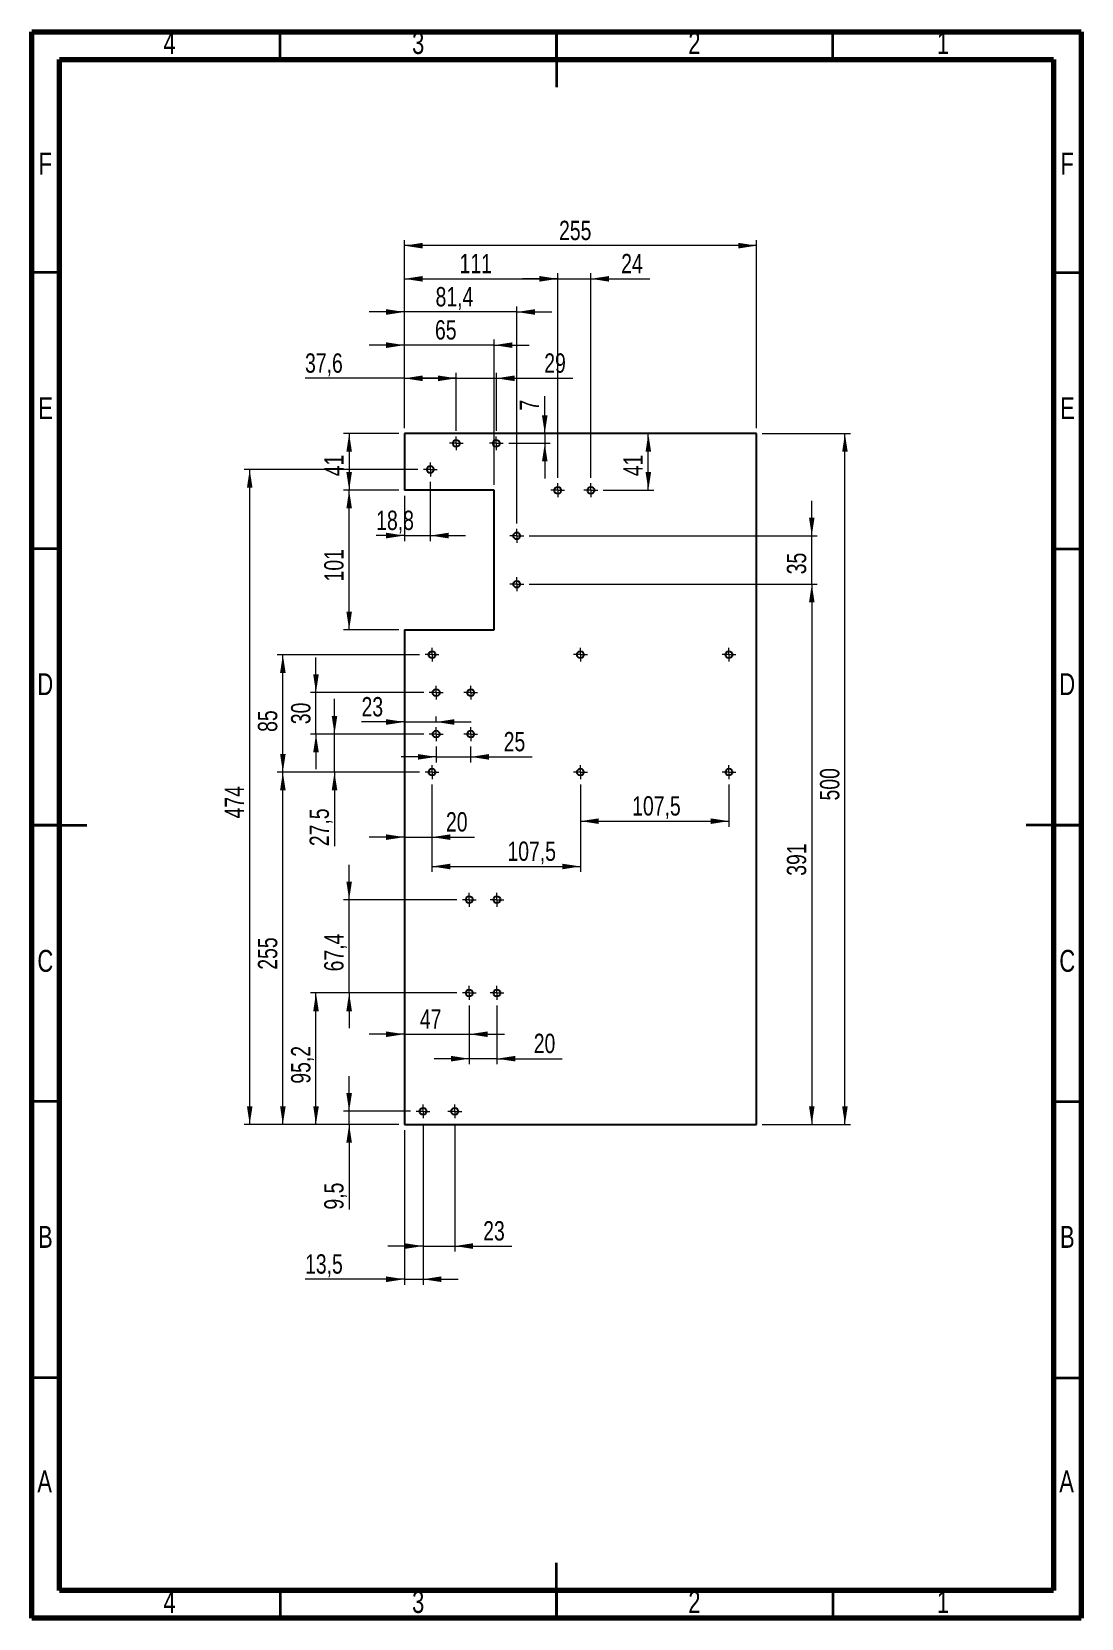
# Model space of a CAD drawing. Header units: millimetres. Extents: x 15 to 205, y 5 to 292.
import ezdxf

# ---------------------------------------------------------------- set-up
doc = ezdxf.new("R2010")
doc.units = ezdxf.units.MM
doc.styles.add('SLDTEXTSTYLE0', font='TXT', dxfattribs={"width": 0.75})
doc.dimstyles.new('SLDDIMSTYLE0', dxfattribs={"dimtxt": 3.5, "dimasz": 3.302, "dimexe": 0, "dimexo": 0.0625, "dimgap": 0.875, "dimtad": 1, "dimdec": 1, "dimlfac": 4, "dimrnd": 1e-09, "dimzin": 12, "dimdsep": 46, "dimtxsty": 'SLDTEXTSTYLE0', "dimsah": 1, "dimcen": 0.09, "dimadec": 0, "dimazin": 3, "dimtfac": 1, "dimtdec": 1, "dimtofl": 0, "dimtmove": 0, "dimatfit": 3, "dimfxl": 1, "dimfrac": 2, "dimtolj": 1, "dimtzin": 12, "dimarcsym": 0})
doc.dimstyles.new('SLDDIMSTYLE1', dxfattribs={"dimtxt": 3.5, "dimasz": 3.302, "dimexe": 0, "dimexo": 0.0625, "dimgap": 0.875, "dimtad": 1, "dimdec": 1, "dimlfac": 4, "dimrnd": 1e-09, "dimzin": 12, "dimdsep": 46, "dimtxsty": 'SLDTEXTSTYLE0', "dimsah": 1, "dimcen": 0.09, "dimadec": 0, "dimazin": 3, "dimtfac": 1, "dimtdec": 1, "dimtmove": 0, "dimatfit": 0, "dimfxl": 1, "dimfrac": 2, "dimtolj": 1, "dimtzin": 12, "dimarcsym": 0})

# ---------------------------------------------------------------- blocks, each defined once
blk = doc.blocks.new('_D')
at = {"color": 7, "linetype": 'Continuous', "lineweight": 18}
for p, q in [((147.21, 219.34), (163.21, 219.34)), ((162.21, 94.34), (162.21, 219.34)), ((147.21, 94.34), (163.21, 94.34))]:
    blk.add_line(p, q, dxfattribs=at)
for points in [[(162.21, 219.34), (161.71, 216.04), (162.72, 216.04)], [(162.21, 94.34), (162.72, 97.64), (161.71, 97.64)]]:
    blk.add_solid(points, dxfattribs=at)
at = {"color": 7, "linetype": 'Continuous', "lineweight": 18, "insert": (157.7, 152.96), "char_height": 3.5, "attachment_point": 1, "rotation": 90, "style": 'SLDTEXTSTYLE0'}
blk.add_mtext('500', dxfattribs=at)
blk = doc.blocks.new('_D_1')
at = {"color": 7, "linetype": 'Continuous', "lineweight": 18}
for p, q in [((82.46, 220.34), (82.46, 254.34)), ((146.21, 253.34), (82.46, 253.34)), ((146.21, 220.34), (146.21, 254.34))]:
    blk.add_line(p, q, dxfattribs=at)
for points in [[(82.46, 253.34), (85.77, 252.83), (85.77, 253.85)], [(146.21, 253.34), (142.91, 253.85), (142.91, 252.83)]]:
    blk.add_solid(points, dxfattribs=at)
at = {"color": 7, "linetype": 'Continuous', "lineweight": 18, "insert": (110.46, 257.85), "char_height": 3.5, "attachment_point": 1, "style": 'SLDTEXTSTYLE0'}
blk.add_mtext('255', dxfattribs=at)
blk = doc.blocks.new('_D_2')
at = {"color": 7, "linetype": 'Continuous', "lineweight": 18}
for p, q in [((81.46, 219.34), (71.46, 219.34)), ((72.46, 219.34), (72.46, 209.09)), ((81.46, 209.09), (71.46, 209.09))]:
    blk.add_line(p, q, dxfattribs=at)
for points in [[(72.46, 219.34), (71.96, 216.04), (72.97, 216.04)], [(72.46, 209.09), (72.97, 212.39), (71.96, 212.39)]]:
    blk.add_solid(points, dxfattribs=at)
at = {"color": 7, "linetype": 'Continuous', "lineweight": 18, "insert": (67.95, 211.63), "char_height": 3.5, "attachment_point": 1, "rotation": 90, "style": 'SLDTEXTSTYLE0'}
blk.add_mtext('41', dxfattribs=at)
blk = doc.blocks.new('_D_3')
at = {"color": 7, "linetype": 'Continuous', "lineweight": 18}
for p, q in [((81.46, 209.09), (71.46, 209.09)), ((72.46, 183.84), (72.46, 209.09)), ((81.46, 183.84), (71.46, 183.84))]:
    blk.add_line(p, q, dxfattribs=at)
for points in [[(72.46, 209.09), (71.96, 205.79), (72.97, 205.79)], [(72.46, 183.84), (72.97, 187.14), (71.96, 187.14)]]:
    blk.add_solid(points, dxfattribs=at)
at = {"color": 7, "linetype": 'Continuous', "lineweight": 18, "insert": (67.95, 192.59), "char_height": 3.5, "attachment_point": 1, "rotation": 90, "style": 'SLDTEXTSTYLE0'}
blk.add_mtext('101', dxfattribs=at)
blk = doc.blocks.new('_D_4')
at = {"color": 7, "linetype": 'Continuous', "lineweight": 18}
for p, q in [((82.46, 220.34), (82.46, 236.34)), ((98.71, 210.09), (98.71, 236.34)), ((82.46, 235.34), (76.11, 235.34)), ((98.71, 235.34), (82.46, 235.34)), ((98.71, 235.34), (105.06, 235.34))]:
    blk.add_line(p, q, dxfattribs=at)
for points in [[(82.46, 235.34), (79.16, 235.85), (79.16, 234.83)], [(98.71, 235.34), (102.02, 234.83), (102.02, 235.85)]]:
    blk.add_solid(points, dxfattribs=at)
at = {"color": 7, "linetype": 'Continuous', "lineweight": 18, "insert": (88, 239.85), "char_height": 3.5, "attachment_point": 1, "style": 'SLDTEXTSTYLE0'}
blk.add_mtext('65', dxfattribs=at)
blk = doc.blocks.new('_D_5')
at = {"color": 7, "linetype": 'Continuous', "lineweight": 18}
for p, q in [((72.46, 96.72), (72.46, 103.07)), ((83.59, 96.72), (71.46, 96.72)), ((72.46, 94.34), (72.46, 96.72)), ((81.46, 94.34), (71.46, 94.34)), ((72.46, 94.34), (72.46, 78.94))]:
    blk.add_line(p, q, dxfattribs=at)
for points in [[(72.46, 96.72), (72.97, 100.02), (71.96, 100.02)], [(72.46, 94.34), (71.96, 91.04), (72.97, 91.04)]]:
    blk.add_solid(points, dxfattribs=at)
at = {"color": 7, "linetype": 'Continuous', "lineweight": 18, "insert": (67.95, 78.94), "char_height": 3.5, "attachment_point": 1, "rotation": 90, "style": 'SLDTEXTSTYLE0'}
blk.add_mtext('9,5', dxfattribs=at)
blk = doc.blocks.new('_D_6')
at = {"color": 7, "linetype": 'Continuous', "lineweight": 18}
for p, q in [((82.46, 93.34), (82.46, 65.34)), ((85.84, 94.47), (85.84, 65.34)), ((82.46, 66.34), (64.48, 66.34)), ((82.46, 66.34), (85.84, 66.34)), ((85.84, 66.34), (92.19, 66.34))]:
    blk.add_line(p, q, dxfattribs=at)
for points in [[(82.46, 66.34), (79.16, 66.85), (79.16, 65.83)], [(85.84, 66.34), (89.14, 65.83), (89.14, 66.85)]]:
    blk.add_solid(points, dxfattribs=at)
at = {"color": 7, "linetype": 'Continuous', "lineweight": 18, "insert": (64.48, 70.85), "char_height": 3.5, "attachment_point": 1, "style": 'SLDTEXTSTYLE0'}
blk.add_mtext('13,5', dxfattribs=at)
blk = doc.blocks.new('_D_7')
at = {"color": 7, "linetype": 'Continuous', "lineweight": 18}
for p, q in [((85.84, 94.47), (85.84, 71.34)), ((91.59, 94.47), (91.59, 71.34)), ((85.84, 72.34), (79.49, 72.34)), ((85.84, 72.34), (91.59, 72.34)), ((91.59, 72.34), (101.91, 72.34))]:
    blk.add_line(p, q, dxfattribs=at)
for points in [[(85.84, 72.34), (82.54, 72.85), (82.54, 71.83)], [(91.59, 72.34), (94.89, 71.83), (94.89, 72.85)]]:
    blk.add_solid(points, dxfattribs=at)
at = {"color": 7, "linetype": 'Continuous', "lineweight": 18, "insert": (96.73, 76.85), "char_height": 3.5, "attachment_point": 1, "style": 'SLDTEXTSTYLE0'}
blk.add_mtext('23', dxfattribs=at)
blk = doc.blocks.new('_D_8')
at = {"color": 7, "linetype": 'Continuous', "lineweight": 18}
for p, q in [((91.96, 118.14), (65.46, 118.14)), ((66.46, 94.34), (66.46, 118.14)), ((81.46, 94.34), (65.46, 94.34))]:
    blk.add_line(p, q, dxfattribs=at)
for points in [[(66.46, 118.14), (65.96, 114.84), (66.97, 114.84)], [(66.46, 94.34), (66.97, 97.64), (65.96, 97.64)]]:
    blk.add_solid(points, dxfattribs=at)
at = {"color": 7, "linetype": 'Continuous', "lineweight": 18, "insert": (61.95, 101.72), "char_height": 3.5, "attachment_point": 1, "rotation": 90, "style": 'SLDTEXTSTYLE0'}
blk.add_mtext('95,2', dxfattribs=at)
blk = doc.blocks.new('_D_9')
at = {"color": 7, "linetype": 'Continuous', "lineweight": 18}
for p, q in [((72.46, 134.99), (72.46, 141.34)), ((91.96, 134.99), (71.46, 134.99)), ((72.46, 118.14), (72.46, 134.99)), ((91.96, 118.14), (71.46, 118.14)), ((72.46, 118.14), (72.46, 111.79))]:
    blk.add_line(p, q, dxfattribs=at)
for points in [[(72.46, 134.99), (72.97, 138.3), (71.96, 138.3)], [(72.46, 118.14), (71.96, 114.84), (72.97, 114.84)]]:
    blk.add_solid(points, dxfattribs=at)
at = {"color": 7, "linetype": 'Continuous', "lineweight": 18, "insert": (67.95, 122.04), "char_height": 3.5, "attachment_point": 1, "rotation": 90, "style": 'SLDTEXTSTYLE0'}
blk.add_mtext('67,4', dxfattribs=at)
blk = doc.blocks.new('_D_10')
at = {"color": 7, "linetype": 'Continuous', "lineweight": 18}
for p, q in [((94.21, 115.89), (94.21, 109.67)), ((82.46, 110.67), (76.11, 110.67)), ((82.46, 110.67), (94.21, 110.67)), ((94.21, 110.67), (100.56, 110.67))]:
    blk.add_line(p, q, dxfattribs=at)
for points in [[(82.46, 110.67), (79.16, 111.17), (79.16, 110.16)], [(94.21, 110.67), (97.52, 110.16), (97.52, 111.17)]]:
    blk.add_solid(points, dxfattribs=at)
at = {"color": 7, "linetype": 'Continuous', "lineweight": 18, "insert": (85.27, 115.18), "char_height": 3.5, "attachment_point": 1, "style": 'SLDTEXTSTYLE0'}
blk.add_mtext('47', dxfattribs=at)
blk = doc.blocks.new('_D_11')
at = {"color": 7, "linetype": 'Continuous', "lineweight": 18}
for p, q in [((94.21, 115.89), (94.21, 105.24)), ((99.21, 115.89), (99.21, 105.24)), ((94.21, 106.24), (87.86, 106.24)), ((99.21, 106.24), (94.21, 106.24)), ((99.21, 106.24), (111.05, 106.24))]:
    blk.add_line(p, q, dxfattribs=at)
for points in [[(94.21, 106.24), (90.91, 106.75), (90.91, 105.74)], [(99.21, 106.24), (102.52, 105.74), (102.52, 106.75)]]:
    blk.add_solid(points, dxfattribs=at)
at = {"color": 7, "linetype": 'Continuous', "lineweight": 18, "insert": (105.88, 110.76), "char_height": 3.5, "attachment_point": 1, "style": 'SLDTEXTSTYLE0'}
blk.add_mtext('20', dxfattribs=at)
blk = doc.blocks.new('_D_12')
at = {"color": 7, "linetype": 'Continuous', "lineweight": 18}
for p, q in [((85.21, 158.09), (59.46, 158.09)), ((60.46, 94.34), (60.46, 158.09)), ((81.46, 94.34), (59.46, 94.34))]:
    blk.add_line(p, q, dxfattribs=at)
for points in [[(60.46, 158.09), (59.96, 154.79), (60.97, 154.79)], [(60.46, 94.34), (60.97, 97.64), (59.96, 97.64)]]:
    blk.add_solid(points, dxfattribs=at)
at = {"color": 7, "linetype": 'Continuous', "lineweight": 18, "insert": (55.95, 122.34), "char_height": 3.5, "attachment_point": 1, "rotation": 90, "style": 'SLDTEXTSTYLE0'}
blk.add_mtext('255', dxfattribs=at)
blk = doc.blocks.new('_D_13')
at = {"color": 7, "linetype": 'Continuous', "lineweight": 18}
for p, q in [((87.46, 155.84), (87.46, 145.33)), ((82.46, 146.33), (76.11, 146.33)), ((82.46, 146.33), (87.46, 146.33)), ((87.46, 146.33), (95.16, 146.33))]:
    blk.add_line(p, q, dxfattribs=at)
for points in [[(82.46, 146.33), (79.16, 146.83), (79.16, 145.82)], [(87.46, 146.33), (90.77, 145.82), (90.77, 146.83)]]:
    blk.add_solid(points, dxfattribs=at)
at = {"color": 7, "linetype": 'Continuous', "lineweight": 18, "insert": (89.99, 150.84), "char_height": 3.5, "attachment_point": 1, "style": 'SLDTEXTSTYLE0'}
blk.add_mtext('20', dxfattribs=at)
blk = doc.blocks.new('_D_14')
at = {"color": 7, "linetype": 'Continuous', "lineweight": 18}
for p, q in [((87.46, 155.84), (87.46, 140.02)), ((114.34, 155.84), (114.34, 140.02)), ((87.46, 141.02), (114.34, 141.02))]:
    blk.add_line(p, q, dxfattribs=at)
for points in [[(87.46, 141.02), (90.77, 140.51), (90.77, 141.52)], [(114.34, 141.02), (111.04, 141.52), (111.04, 140.51)]]:
    blk.add_solid(points, dxfattribs=at)
at = {"color": 7, "linetype": 'Continuous', "lineweight": 18, "insert": (101.12, 145.53), "char_height": 3.5, "attachment_point": 1, "style": 'SLDTEXTSTYLE0'}
blk.add_mtext('107,5', dxfattribs=at)
blk = doc.blocks.new('_D_15')
at = {"color": 7, "linetype": 'Continuous', "lineweight": 18}
for p, q in [((114.34, 155.84), (114.34, 148.22)), ((141.21, 155.84), (141.21, 148.22)), ((114.34, 149.22), (141.21, 149.22))]:
    blk.add_line(p, q, dxfattribs=at)
for points in [[(114.34, 149.22), (117.64, 148.71), (117.64, 149.72)], [(141.21, 149.22), (137.91, 149.72), (137.91, 148.71)]]:
    blk.add_solid(points, dxfattribs=at)
at = {"color": 7, "linetype": 'Continuous', "lineweight": 18, "insert": (123.7, 153.73), "char_height": 3.5, "attachment_point": 1, "style": 'SLDTEXTSTYLE0'}
blk.add_mtext('107,5', dxfattribs=at)
blk = doc.blocks.new('_D_16')
at = {"color": 7, "linetype": 'Continuous', "lineweight": 18}
for p, q in [((85.21, 179.34), (59.46, 179.34)), ((60.46, 158.09), (60.46, 179.34)), ((85.21, 158.09), (59.46, 158.09))]:
    blk.add_line(p, q, dxfattribs=at)
for points in [[(60.46, 179.34), (59.96, 176.04), (60.97, 176.04)], [(60.46, 158.09), (60.97, 161.39), (59.96, 161.39)]]:
    blk.add_solid(points, dxfattribs=at)
at = {"color": 7, "linetype": 'Continuous', "lineweight": 18, "insert": (55.95, 165.37), "char_height": 3.5, "attachment_point": 1, "rotation": 90, "style": 'SLDTEXTSTYLE0'}
blk.add_mtext('85', dxfattribs=at)
blk = doc.blocks.new('_D_17')
at = {"color": 7, "linetype": 'Continuous', "lineweight": 18}
for p, q in [((69.81, 164.97), (69.81, 171.32)), ((85.96, 164.97), (68.81, 164.97)), ((69.81, 158.09), (69.81, 164.97)), ((85.21, 158.09), (68.81, 158.09)), ((69.81, 158.09), (69.81, 144.69))]:
    blk.add_line(p, q, dxfattribs=at)
for points in [[(69.81, 164.97), (70.32, 168.27), (69.31, 168.27)], [(69.81, 158.09), (69.31, 154.79), (70.32, 154.79)]]:
    blk.add_solid(points, dxfattribs=at)
at = {"color": 7, "linetype": 'Continuous', "lineweight": 18, "insert": (65.3, 144.69), "char_height": 3.5, "attachment_point": 1, "rotation": 90, "style": 'SLDTEXTSTYLE0'}
blk.add_mtext('27,5', dxfattribs=at)
blk = doc.blocks.new('_D_18')
at = {"color": 7, "linetype": 'Continuous', "lineweight": 18}
for p, q in [((66.46, 172.47), (66.46, 178.82)), ((85.96, 172.47), (65.46, 172.47)), ((66.46, 164.97), (66.46, 172.47)), ((85.96, 164.97), (65.46, 164.97)), ((66.46, 164.97), (66.46, 158.62))]:
    blk.add_line(p, q, dxfattribs=at)
for points in [[(66.46, 172.47), (66.97, 175.77), (65.96, 175.77)], [(66.46, 164.97), (65.96, 161.67), (66.97, 161.67)]]:
    blk.add_solid(points, dxfattribs=at)
at = {"color": 7, "linetype": 'Continuous', "lineweight": 18, "insert": (61.95, 166.76), "char_height": 3.5, "attachment_point": 1, "rotation": 90, "style": 'SLDTEXTSTYLE0'}
blk.add_mtext('30', dxfattribs=at)
blk = doc.blocks.new('_D_19')
at = {"color": 7, "linetype": 'Continuous', "lineweight": 18}
for p, q in [((82.46, 167.16), (74.71, 167.16)), ((82.46, 167.16), (88.21, 167.16)), ((88.21, 167.22), (88.21, 168.16)), ((88.21, 167.16), (94.56, 167.16))]:
    blk.add_line(p, q, dxfattribs=at)
for points in [[(82.46, 167.16), (79.16, 167.67), (79.16, 166.65)], [(88.21, 167.16), (91.52, 166.65), (91.52, 167.67)]]:
    blk.add_solid(points, dxfattribs=at)
at = {"color": 7, "linetype": 'Continuous', "lineweight": 18, "insert": (74.71, 171.67), "char_height": 3.5, "attachment_point": 1, "style": 'SLDTEXTSTYLE0'}
blk.add_mtext('23', dxfattribs=at)
blk = doc.blocks.new('_D_20')
at = {"color": 7, "linetype": 'Continuous', "lineweight": 18}
for p, q in [((88.21, 160.85), (81.86, 160.85)), ((88.21, 162.72), (88.21, 159.85)), ((88.21, 160.85), (94.46, 160.85)), ((94.46, 162.72), (94.46, 159.85)), ((94.46, 160.85), (105.62, 160.85))]:
    blk.add_line(p, q, dxfattribs=at)
for points in [[(88.21, 160.85), (84.91, 161.36), (84.91, 160.34)], [(94.46, 160.85), (97.77, 160.34), (97.77, 161.36)]]:
    blk.add_solid(points, dxfattribs=at)
at = {"color": 7, "linetype": 'Continuous', "lineweight": 18, "insert": (100.44, 165.36), "char_height": 3.5, "attachment_point": 1, "style": 'SLDTEXTSTYLE0'}
blk.add_mtext('25', dxfattribs=at)
blk = doc.blocks.new('_D_21')
at = {"color": 7, "linetype": 'Continuous', "lineweight": 18}
for p, q in [((84.91, 212.84), (53.46, 212.84)), ((54.46, 94.34), (54.46, 212.84)), ((81.46, 94.34), (53.46, 94.34))]:
    blk.add_line(p, q, dxfattribs=at)
for points in [[(54.46, 212.84), (53.96, 209.54), (54.97, 209.54)], [(54.46, 94.34), (54.97, 97.64), (53.96, 97.64)]]:
    blk.add_solid(points, dxfattribs=at)
at = {"color": 7, "linetype": 'Continuous', "lineweight": 18, "insert": (49.95, 149.71), "char_height": 3.5, "attachment_point": 1, "rotation": 90, "style": 'SLDTEXTSTYLE0'}
blk.add_mtext('474', dxfattribs=at)
blk = doc.blocks.new('_D_22')
at = {"color": 7, "linetype": 'Continuous', "lineweight": 18}
for p, q in [((87.16, 210.59), (87.16, 199.89)), ((82.46, 208.09), (82.46, 199.89)), ((82.46, 200.89), (77.36, 200.89)), ((82.46, 200.89), (87.16, 200.89)), ((87.16, 200.89), (93.51, 200.89))]:
    blk.add_line(p, q, dxfattribs=at)
for points in [[(82.46, 200.89), (79.16, 201.4), (79.16, 200.38)], [(87.16, 200.89), (90.46, 200.38), (90.46, 201.4)]]:
    blk.add_solid(points, dxfattribs=at)
at = {"color": 7, "linetype": 'Continuous', "lineweight": 18, "insert": (77.36, 205.4), "char_height": 3.5, "attachment_point": 1, "style": 'SLDTEXTSTYLE0'}
blk.add_mtext('18,8', dxfattribs=at)
blk = doc.blocks.new('_D_23')
at = {"color": 7, "linetype": 'Continuous', "lineweight": 18}
for p, q in [((105.06, 192.09), (157.21, 192.09)), ((156.21, 192.09), (156.21, 94.34)), ((147.21, 94.34), (157.21, 94.34))]:
    blk.add_line(p, q, dxfattribs=at)
for points in [[(156.21, 192.09), (155.71, 188.79), (156.72, 188.79)], [(156.21, 94.34), (156.72, 97.64), (155.71, 97.64)]]:
    blk.add_solid(points, dxfattribs=at)
at = {"color": 7, "linetype": 'Continuous', "lineweight": 18, "insert": (151.7, 139.34), "char_height": 3.5, "attachment_point": 1, "rotation": 90, "style": 'SLDTEXTSTYLE0'}
blk.add_mtext('391', dxfattribs=at)
blk = doc.blocks.new('_D_24')
at = {"color": 7, "linetype": 'Continuous', "lineweight": 18}
for p, q in [((156.21, 200.84), (156.21, 207.19)), ((105.06, 200.84), (157.21, 200.84)), ((156.21, 192.09), (156.21, 200.84)), ((105.06, 192.09), (157.21, 192.09)), ((156.21, 192.09), (156.21, 185.74))]:
    blk.add_line(p, q, dxfattribs=at)
for points in [[(156.21, 200.84), (156.72, 204.14), (155.71, 204.14)], [(156.21, 192.09), (155.71, 188.79), (156.72, 188.79)]]:
    blk.add_solid(points, dxfattribs=at)
at = {"color": 7, "linetype": 'Continuous', "lineweight": 18, "insert": (151.7, 193.88), "char_height": 3.5, "attachment_point": 1, "rotation": 90, "style": 'SLDTEXTSTYLE0'}
blk.add_mtext('35', dxfattribs=at)
blk = doc.blocks.new('_D_25')
at = {"color": 7, "linetype": 'Continuous', "lineweight": 18}
for p, q in [((82.46, 241.34), (76.11, 241.34)), ((82.46, 220.34), (82.46, 242.34)), ((102.81, 241.34), (82.46, 241.34)), ((102.81, 203.09), (102.81, 242.34)), ((102.81, 241.34), (109.16, 241.34))]:
    blk.add_line(p, q, dxfattribs=at)
for points in [[(82.46, 241.34), (79.16, 241.85), (79.16, 240.83)], [(102.81, 241.34), (106.11, 240.83), (106.11, 241.85)]]:
    blk.add_solid(points, dxfattribs=at)
at = {"color": 7, "linetype": 'Continuous', "lineweight": 18, "insert": (88.11, 245.85), "char_height": 3.5, "attachment_point": 1, "style": 'SLDTEXTSTYLE0'}
blk.add_mtext('81,4', dxfattribs=at)
blk = doc.blocks.new('_D_26')
at = {"color": 7, "linetype": 'Continuous', "lineweight": 18}
for p, q in [((82.46, 220.34), (82.46, 230.34)), ((91.86, 219.84), (91.86, 230.34)), ((82.46, 229.34), (64.48, 229.34)), ((82.46, 229.34), (91.86, 229.34))]:
    blk.add_line(p, q, dxfattribs=at)
for points in [[(82.46, 229.34), (85.77, 228.83), (85.77, 229.85)], [(91.86, 229.34), (88.55, 229.85), (88.55, 228.83)]]:
    blk.add_solid(points, dxfattribs=at)
at = {"color": 7, "linetype": 'Continuous', "lineweight": 18, "insert": (64.48, 233.85), "char_height": 3.5, "attachment_point": 1, "style": 'SLDTEXTSTYLE0'}
blk.add_mtext('37,6', dxfattribs=at)
blk = doc.blocks.new('_D_27')
at = {"color": 7, "linetype": 'Continuous', "lineweight": 18}
for p, q in [((91.86, 219.84), (91.86, 230.34)), ((99.11, 219.84), (99.11, 230.34)), ((91.86, 229.34), (85.51, 229.34)), ((91.86, 229.34), (99.11, 229.34)), ((99.11, 229.34), (112.95, 229.34))]:
    blk.add_line(p, q, dxfattribs=at)
for points in [[(91.86, 229.34), (88.55, 229.85), (88.55, 228.83)], [(99.11, 229.34), (102.41, 228.83), (102.41, 229.85)]]:
    blk.add_solid(points, dxfattribs=at)
at = {"color": 7, "linetype": 'Continuous', "lineweight": 18, "insert": (107.78, 233.85), "char_height": 3.5, "attachment_point": 1, "style": 'SLDTEXTSTYLE0'}
blk.add_mtext('29', dxfattribs=at)
blk = doc.blocks.new('_D_28')
at = {"color": 7, "linetype": 'Continuous', "lineweight": 18}
for p, q in [((107.88, 219.34), (107.88, 226.09)), ((107.88, 219.34), (107.88, 217.59)), ((101.36, 217.59), (108.88, 217.59)), ((107.88, 217.59), (107.88, 211.24))]:
    blk.add_line(p, q, dxfattribs=at)
for points in [[(107.88, 219.34), (108.38, 222.64), (107.37, 222.64)], [(107.88, 217.59), (107.37, 214.29), (108.38, 214.29)]]:
    blk.add_solid(points, dxfattribs=at)
at = {"color": 7, "linetype": 'Continuous', "lineweight": 18, "insert": (103.36, 223.5), "char_height": 3.5, "attachment_point": 1, "rotation": 90, "style": 'SLDTEXTSTYLE0'}
blk.add_mtext('7', dxfattribs=at)
blk = doc.blocks.new('_D_29')
at = {"color": 7, "linetype": 'Continuous', "lineweight": 18}
for p, q in [((82.46, 220.34), (82.46, 248.34)), ((82.46, 247.34), (110.22, 247.34)), ((110.22, 211.34), (110.22, 248.34))]:
    blk.add_line(p, q, dxfattribs=at)
for points in [[(82.46, 247.34), (85.77, 246.83), (85.77, 247.85)], [(110.22, 247.34), (106.92, 247.85), (106.92, 246.83)]]:
    blk.add_solid(points, dxfattribs=at)
at = {"color": 7, "linetype": 'Continuous', "lineweight": 18, "insert": (92.46, 251.85), "char_height": 3.5, "attachment_point": 1, "style": 'SLDTEXTSTYLE0'}
blk.add_mtext('111', dxfattribs=at)
blk = doc.blocks.new('_D_30')
at = {"color": 7, "linetype": 'Continuous', "lineweight": 18}
for p, q in [((110.22, 247.34), (103.87, 247.34)), ((110.22, 211.34), (110.22, 248.34)), ((110.22, 247.34), (116.22, 247.34)), ((116.22, 211.34), (116.22, 248.34)), ((116.22, 247.34), (126.88, 247.34))]:
    blk.add_line(p, q, dxfattribs=at)
for points in [[(110.22, 247.34), (106.92, 247.85), (106.92, 246.83)], [(116.22, 247.34), (119.52, 246.83), (119.52, 247.85)]]:
    blk.add_solid(points, dxfattribs=at)
at = {"color": 7, "linetype": 'Continuous', "lineweight": 18, "insert": (121.71, 251.85), "char_height": 3.5, "attachment_point": 1, "style": 'SLDTEXTSTYLE0'}
blk.add_mtext('24', dxfattribs=at)
blk = doc.blocks.new('_D_31')
at = {"color": 7, "linetype": 'Continuous', "lineweight": 18}
for p, q in [((126.62, 209.09), (126.62, 219.34)), ((118.47, 209.09), (127.62, 209.09))]:
    blk.add_line(p, q, dxfattribs=at)
for points in [[(126.62, 219.34), (126.12, 216.04), (127.13, 216.04)], [(126.62, 209.09), (127.13, 212.39), (126.12, 212.39)]]:
    blk.add_solid(points, dxfattribs=at)
at = {"color": 7, "linetype": 'Continuous', "lineweight": 18, "insert": (122.11, 211.63), "char_height": 3.5, "attachment_point": 1, "rotation": 90, "style": 'SLDTEXTSTYLE0'}
blk.add_mtext('41', dxfattribs=at)
blk = doc.blocks.new('SW_CENTERMARKSYMBOL_0')
at = {"color": 0, "linetype": 'Continuous', "lineweight": 0}
for p, q in [((-0.625, 0), (-1.25, 0)), ((0, 0), (-0.625, 0)), ((0, 0.625), (0, 1.25)), ((0, 0), (0, 0.625)), ((0, 0), (0, -0.625)), ((0, 0), (0.625, 0)), ((0.625, 0), (1.25, 0)), ((0, -0.625), (0, -1.25))]:
    blk.add_line(p, q, dxfattribs=at)
blk = doc.blocks.new('SW_CENTERMARKSYMBOL_1')
at = {"color": 0, "linetype": 'Continuous', "lineweight": 0}
for p, q in [((-0.625, 0), (-1.25, 0)), ((0, 0), (-0.625, 0)), ((0, 0.625), (0, 1.25)), ((0, 0), (0, 0.625)), ((0, 0), (0, -0.625)), ((0, 0), (0.625, 0)), ((0.625, 0), (1.25, 0)), ((0, -0.625), (0, -1.25))]:
    blk.add_line(p, q, dxfattribs=at)
blk = doc.blocks.new('SW_CENTERMARKSYMBOL_2')
at = {"color": 0, "linetype": 'Continuous', "lineweight": 0}
for p, q in [((-0.625, 0), (-1.25, 0)), ((0, 0), (-0.625, 0)), ((0, 0.625), (0, 1.25)), ((0, 0), (0, 0.625)), ((0, 0), (0, -0.625)), ((0, 0), (0.625, 0)), ((0.625, 0), (1.25, 0)), ((0, -0.625), (0, -1.25))]:
    blk.add_line(p, q, dxfattribs=at)
blk = doc.blocks.new('SW_CENTERMARKSYMBOL_3')
at = {"color": 0, "linetype": 'Continuous', "lineweight": 0}
for p, q in [((-0.625, 0), (-1.25, 0)), ((0, 0), (-0.625, 0)), ((0, 0.625), (0, 1.25)), ((0, 0), (0, 0.625)), ((0, 0), (0, -0.625)), ((0, 0), (0.625, 0)), ((0.625, 0), (1.25, 0)), ((0, -0.625), (0, -1.25))]:
    blk.add_line(p, q, dxfattribs=at)
blk = doc.blocks.new('SW_CENTERMARKSYMBOL_4')
at = {"color": 0, "linetype": 'Continuous', "lineweight": 0}
for p, q in [((-0.625, 0), (-1.25, 0)), ((0, 0), (-0.625, 0)), ((0, 0.625), (0, 1.25)), ((0, 0), (0, 0.625)), ((0, 0), (0, -0.625)), ((0, 0), (0.625, 0)), ((0.625, 0), (1.25, 0)), ((0, -0.625), (0, -1.25))]:
    blk.add_line(p, q, dxfattribs=at)
blk = doc.blocks.new('SW_CENTERMARKSYMBOL_5')
at = {"color": 0, "linetype": 'Continuous', "lineweight": 0}
for p, q in [((-0.625, 0), (-1.25, 0)), ((0, 0), (-0.625, 0)), ((0, 0.625), (0, 1.25)), ((0, 0), (0, 0.625)), ((0, 0), (0, -0.625)), ((0, 0), (0.625, 0)), ((0.625, 0), (1.25, 0)), ((0, -0.625), (0, -1.25))]:
    blk.add_line(p, q, dxfattribs=at)
blk = doc.blocks.new('SW_CENTERMARKSYMBOL_6')
at = {"color": 0, "linetype": 'Continuous', "lineweight": 0}
for p, q in [((-0.625, 0), (-1.25, 0)), ((0, 0), (-0.625, 0)), ((0, 0.625), (0, 1.25)), ((0, 0), (0, 0.625)), ((0, 0), (0, -0.625)), ((0, 0), (0.625, 0)), ((0.625, 0), (1.25, 0)), ((0, -0.625), (0, -1.25))]:
    blk.add_line(p, q, dxfattribs=at)
blk = doc.blocks.new('SW_CENTERMARKSYMBOL_7')
at = {"color": 0, "linetype": 'Continuous', "lineweight": 0}
for p, q in [((-0.625, 0), (-1.25, 0)), ((0, 0), (-0.625, 0)), ((0, 0.625), (0, 1.25)), ((0, 0), (0, 0.625)), ((0, 0), (0, -0.625)), ((0, 0), (0.625, 0)), ((0.625, 0), (1.25, 0)), ((0, -0.625), (0, -1.25))]:
    blk.add_line(p, q, dxfattribs=at)
blk = doc.blocks.new('SW_CENTERMARKSYMBOL_8')
at = {"color": 0, "linetype": 'Continuous', "lineweight": 0}
for p, q in [((-0.625, 0), (-1.25, 0)), ((0, 0), (-0.625, 0)), ((0, 0.625), (0, 1.25)), ((0, 0), (0, 0.625)), ((0, 0), (0, -0.625)), ((0, 0), (0.625, 0)), ((0.625, 0), (1.25, 0)), ((0, -0.625), (0, -1.25))]:
    blk.add_line(p, q, dxfattribs=at)
blk = doc.blocks.new('SW_CENTERMARKSYMBOL_9')
at = {"color": 0, "linetype": 'Continuous', "lineweight": 0}
for p, q in [((-0.625, 0), (-1.25, 0)), ((0, 0), (-0.625, 0)), ((0, 0.625), (0, 1.25)), ((0, 0), (0, 0.625)), ((0, 0), (0, -0.625)), ((0, 0), (0.625, 0)), ((0.625, 0), (1.25, 0)), ((0, -0.625), (0, -1.25))]:
    blk.add_line(p, q, dxfattribs=at)
blk = doc.blocks.new('SW_CENTERMARKSYMBOL_10')
at = {"color": 0, "linetype": 'Continuous', "lineweight": 0}
for p, q in [((-0.625, 0), (-1.25, 0)), ((0, 0), (-0.625, 0)), ((0, 0.625), (0, 1.25)), ((0, 0), (0, 0.625)), ((0, 0), (0, -0.625)), ((0, 0), (0.625, 0)), ((0.625, 0), (1.25, 0)), ((0, -0.625), (0, -1.25))]:
    blk.add_line(p, q, dxfattribs=at)
blk = doc.blocks.new('SW_CENTERMARKSYMBOL_11')
at = {"color": 0, "linetype": 'Continuous', "lineweight": 0}
for p, q in [((-0.625, 0), (-1.25, 0)), ((0, 0), (-0.625, 0)), ((0, 0.625), (0, 1.25)), ((0, 0), (0, 0.625)), ((0, 0), (0, -0.625)), ((0, 0), (0.625, 0)), ((0.625, 0), (1.25, 0)), ((0, -0.625), (0, -1.25))]:
    blk.add_line(p, q, dxfattribs=at)
blk = doc.blocks.new('SW_CENTERMARKSYMBOL_12')
at = {"color": 0, "linetype": 'Continuous', "lineweight": 0}
for p, q in [((-0.625, 0), (-1.25, 0)), ((0, 0), (-0.625, 0)), ((0, 0.625), (0, 1.25)), ((0, 0), (0, 0.625)), ((0, 0), (0, -0.625)), ((0, 0), (0.625, 0)), ((0.625, 0), (1.25, 0)), ((0, -0.625), (0, -1.25))]:
    blk.add_line(p, q, dxfattribs=at)
blk = doc.blocks.new('SW_CENTERMARKSYMBOL_13')
at = {"color": 0, "linetype": 'Continuous', "lineweight": 0}
for p, q in [((-0.625, 0), (-1.25, 0)), ((0, 0), (-0.625, 0)), ((0, 0.625), (0, 1.25)), ((0, 0), (0, 0.625)), ((0, 0), (0, -0.625)), ((0, 0), (0.625, 0)), ((0.625, 0), (1.25, 0)), ((0, -0.625), (0, -1.25))]:
    blk.add_line(p, q, dxfattribs=at)
blk = doc.blocks.new('SW_CENTERMARKSYMBOL_14')
at = {"color": 0, "linetype": 'Continuous', "lineweight": 0}
for p, q in [((-0.625, 0), (-1.25, 0)), ((0, 0), (-0.625, 0)), ((0, 0.625), (0, 1.25)), ((0, 0), (0, 0.625)), ((0, 0), (0, -0.625)), ((0, 0), (0.625, 0)), ((0.625, 0), (1.25, 0)), ((0, -0.625), (0, -1.25))]:
    blk.add_line(p, q, dxfattribs=at)
blk = doc.blocks.new('SW_CENTERMARKSYMBOL_15')
at = {"color": 0, "linetype": 'Continuous', "lineweight": 0}
for p, q in [((-0.625, 0), (-1.25, 0)), ((0, 0), (-0.625, 0)), ((0, 0.625), (0, 1.25)), ((0, 0), (0, 0.625)), ((0, 0), (0, -0.625)), ((0, 0), (0.625, 0)), ((0.625, 0), (1.25, 0)), ((0, -0.625), (0, -1.25))]:
    blk.add_line(p, q, dxfattribs=at)
blk = doc.blocks.new('SW_CENTERMARKSYMBOL_16')
at = {"color": 0, "linetype": 'Continuous', "lineweight": 0}
for p, q in [((-0.625, 0), (-1.25, 0)), ((0, 0), (-0.625, 0)), ((0, 0.625), (0, 1.25)), ((0, 0), (0, 0.625)), ((0, 0), (0, -0.625)), ((0, 0), (0.625, 0)), ((0.625, 0), (1.25, 0)), ((0, -0.625), (0, -1.25))]:
    blk.add_line(p, q, dxfattribs=at)
blk = doc.blocks.new('SW_CENTERMARKSYMBOL_17')
at = {"color": 0, "linetype": 'Continuous', "lineweight": 0}
for p, q in [((-0.625, 0), (-1.25, 0)), ((0, 0), (-0.625, 0)), ((0, 0.625), (0, 1.25)), ((0, 0), (0, 0.625)), ((0, 0), (0, -0.625)), ((0, 0), (0.625, 0)), ((0.625, 0), (1.25, 0)), ((0, -0.625), (0, -1.25))]:
    blk.add_line(p, q, dxfattribs=at)
blk = doc.blocks.new('SW_CENTERMARKSYMBOL_18')
at = {"color": 0, "linetype": 'Continuous', "lineweight": 0}
for p, q in [((-0.625, 0), (-1.25, 0)), ((0, 0), (-0.625, 0)), ((0, 0.625), (0, 1.25)), ((0, 0), (0, 0.625)), ((0, 0), (0, -0.625)), ((0, 0), (0.625, 0)), ((0.625, 0), (1.25, 0)), ((0, -0.625), (0, -1.25))]:
    blk.add_line(p, q, dxfattribs=at)
blk = doc.blocks.new('SW_CENTERMARKSYMBOL_19')
at = {"color": 0, "linetype": 'Continuous', "lineweight": 0}
for p, q in [((-0.625, 0), (-1.25, 0)), ((0, 0), (-0.625, 0)), ((0, 0.625), (0, 1.25)), ((0, 0), (0, 0.625)), ((0, 0), (0, -0.625)), ((0, 0), (0.625, 0)), ((0.625, 0), (1.25, 0)), ((0, -0.625), (0, -1.25))]:
    blk.add_line(p, q, dxfattribs=at)
blk = doc.blocks.new('SW_CENTERMARKSYMBOL_20')
at = {"color": 0, "linetype": 'Continuous', "lineweight": 0}
for p, q in [((-0.625, 0), (-1.25, 0)), ((0, 0), (-0.625, 0)), ((0, 0.625), (0, 1.25)), ((0, 0), (0, 0.625)), ((0, 0), (0, -0.625)), ((0, 0), (0.625, 0)), ((0.625, 0), (1.25, 0)), ((0, -0.625), (0, -1.25))]:
    blk.add_line(p, q, dxfattribs=at)
blk = doc.blocks.new('SW_CENTERMARKSYMBOL_21')
at = {"color": 0, "linetype": 'Continuous', "lineweight": 0}
for p, q in [((-0.625, 0), (-1.25, 0)), ((0, 0), (-0.625, 0)), ((0, 0.625), (0, 1.25)), ((0, 0), (0, 0.625)), ((0, 0), (0, -0.625)), ((0, 0), (0.625, 0)), ((0.625, 0), (1.25, 0)), ((0, -0.625), (0, -1.25))]:
    blk.add_line(p, q, dxfattribs=at)
blk = doc.blocks.new('SW_CENTERMARKSYMBOL_22')
at = {"color": 0, "linetype": 'Continuous', "lineweight": 0}
for p, q in [((-0.625, 0), (-1.25, 0)), ((0, 0), (-0.625, 0)), ((0, 0.625), (0, 1.25)), ((0, 0), (0, 0.625)), ((0, 0), (0, -0.625)), ((0, 0), (0.625, 0)), ((0.625, 0), (1.25, 0)), ((0, -0.625), (0, -1.25))]:
    blk.add_line(p, q, dxfattribs=at)

msp = doc.modelspace()

# ---------------------------------------------------------------- linework, layer by layer
at = {"color": 7, "linetype": 'Continuous', "lineweight": 70}
for p, q in [((15, 5), (15, 292)), ((15, 292), (205, 292)), ((205, 292), (205, 5)), ((20, 10), (20, 287)), ((20, 287), (200, 287)), ((200, 287), (200, 10)), ((200, 10), (20, 10)), ((205, 5), (15, 5))]:
    msp.add_line(p, q, dxfattribs=at)
at = {"color": 7, "linetype": 'Continuous', "lineweight": 35}
for p, q in [((60, 287), (60, 292)), ((110, 292), (110, 282)), ((110, 287), (110, 292)), ((160, 287), (160, 292)), ((20, 248.5), (15, 248.5)), ((200, 248.5), (205, 248.5)), ((20, 198.5), (15, 198.5)), ((200, 198.5), (205, 198.5)), ((15, 148.5), (25, 148.5)), ((20, 148.5), (15, 148.5)), ((205, 148.5), (195, 148.5)), ((200, 148.5), (205, 148.5)), ((20, 98.5), (15, 98.5)), ((200, 98.5), (205, 98.5)), ((20, 48.5), (15, 48.5)), ((200, 48.5), (205, 48.5)), ((110, 5), (110, 15)), ((60, 10), (60, 5)), ((110, 10), (110, 5)), ((160, 10), (160, 5))]:
    msp.add_line(p, q, dxfattribs=at)
at = {"color": 7, "linetype": 'Continuous', "lineweight": 25}
for p, q in [((146.215, 219.342), (82.465, 219.342)), ((82.465, 219.342), (82.465, 209.092)), ((146.215, 94.342), (146.215, 219.342)), ((98.715, 209.092), (82.465, 209.092)), ((98.715, 183.842), (98.715, 209.092)), ((82.465, 183.842), (98.715, 183.842)), ((82.465, 183.842), (82.465, 94.342)), ((82.465, 94.342), (146.215, 94.342))]:
    msp.add_line(p, q, dxfattribs=at)
for centre in [(91.855, 217.592), (99.105, 217.592), (87.163, 212.842), (110.222, 209.092), (116.222, 209.092), (102.813, 200.842), (102.813, 192.092), (87.465, 179.342), (114.34, 179.342), (141.215, 179.342), (88.215, 172.467), (94.465, 172.467), (88.215, 164.967), (94.465, 164.967), (87.465, 158.092), (114.34, 158.092), (141.215, 158.092), (94.215, 134.995), (99.215, 134.995), (94.215, 118.145), (99.215, 118.145), (85.84, 96.717), (91.59, 96.717)]:
    msp.add_circle(centre, 0.625, dxfattribs=at)

# ---------------------------------------------------------------- block references
at = {"color": 7, "linetype": 'Continuous', "lineweight": 0}
for name, p in [('SW_CENTERMARKSYMBOL_19', (91.855, 217.592)), ('SW_CENTERMARKSYMBOL_20', (99.105, 217.592)), ('SW_CENTERMARKSYMBOL_5', (87.163, 212.842)), ('SW_CENTERMARKSYMBOL_21', (110.222, 209.092)), ('SW_CENTERMARKSYMBOL_22', (116.222, 209.092)), ('SW_CENTERMARKSYMBOL_6', (102.813, 200.842)), ('SW_CENTERMARKSYMBOL_7', (102.813, 192.092)), ('SW_CENTERMARKSYMBOL_11', (87.465, 179.342)), ('SW_CENTERMARKSYMBOL_16', (114.34, 179.342)), ('SW_CENTERMARKSYMBOL_0', (141.215, 179.342)), ('SW_CENTERMARKSYMBOL_13', (88.215, 172.467)), ('SW_CENTERMARKSYMBOL_15', (94.465, 172.467)), ('SW_CENTERMARKSYMBOL_8', (88.215, 164.967)), ('SW_CENTERMARKSYMBOL_14', (94.465, 164.967)), ('SW_CENTERMARKSYMBOL_10', (87.465, 158.092)), ('SW_CENTERMARKSYMBOL_9', (114.34, 158.092)), ('SW_CENTERMARKSYMBOL_12', (141.215, 158.092)), ('SW_CENTERMARKSYMBOL_3', (94.215, 134.995)), ('SW_CENTERMARKSYMBOL_4', (99.215, 134.995)), ('SW_CENTERMARKSYMBOL_1', (94.215, 118.145)), ('SW_CENTERMARKSYMBOL_2', (99.215, 118.145)), ('SW_CENTERMARKSYMBOL_18', (85.84, 96.717)), ('SW_CENTERMARKSYMBOL_17', (91.59, 96.717))]:
    msp.add_blockref(name, p, dxfattribs=at)

# ---------------------------------------------------------------- texts
at = {"color": 7, "linetype": 'Continuous', "lineweight": 0, "char_height": 3.969, "attachment_point": 2, "style": 'SLDTEXTSTYLE0'}
for s, insert in [('4', (39.96, 291.987)), ('3', (84.96, 291.987)), ('2', (134.96, 291.987)), ('1', (179.96, 291.987)), ('F', (17.458, 270.178)), ('F', (202.458, 270.178)), ('E', (17.508, 225.928)), ('E', (202.508, 225.928)), ('D', (17.453, 175.987)), ('D', (202.453, 175.987)), ('C', (17.459, 125.928)), ('C', (202.459, 125.928)), ('B', (17.471, 75.987)), ('B', (202.471, 75.987)), ('A', (17.34, 31.737)), ('A', (202.34, 31.737)), ('4', (39.96, 9.928)), ('3', (84.96, 9.928)), ('2', (134.96, 9.928)), ('1', (179.96, 9.928))]:
    msp.add_mtext(s, dxfattribs=dict(at, insert=insert))

# ---------------------------------------------------------------- dimensions: what is measured, and where the dimension line sits
at = {"color": 7, "linetype": 'Continuous', "lineweight": 18}
for base, p1, p2, dimstyle, picture, middle in [((82.465, 253.342), (146.215, 219.342), (82.465, 219.342), 'SLDDIMSTYLE0', '_D_1', (114.34, 253.342)), ((110.222, 247.342), (82.465, 219.342), (110.222, 210.342), 'SLDDIMSTYLE0', '_D_29', (96.344, 247.342)), ((116.222, 247.342), (110.222, 210.342), (116.222, 210.342), 'SLDDIMSTYLE1', '_D_30', (124.292, 247.342)), ((82.465, 241.342), (102.813, 202.092), (82.465, 219.342), 'SLDDIMSTYLE1', '_D_25', (92.639, 241.342)), ((82.465, 235.342), (98.715, 209.092), (82.465, 219.342), 'SLDDIMSTYLE1', '_D_4', (90.59, 235.342)), ((91.855, 229.342), (82.465, 219.342), (91.855, 218.842), 'SLDDIMSTYLE0', '_D_26', (69.003, 229.342)), ((99.105, 229.342), (91.855, 218.842), (99.105, 218.842), 'SLDDIMSTYLE1', '_D_27', (110.362, 229.342)), ((87.163, 200.891), (82.465, 209.092), (87.163, 211.592), 'SLDDIMSTYLE1', '_D_22', (81.888, 200.891)), ((88.215, 167.158), (82.465, 183.842), (88.215, 166.217), 'SLDDIMSTYLE1', '_D_19', (77.297, 167.158)), ((87.465, 146.326), (82.465, 183.842), (87.465, 156.842), 'SLDDIMSTYLE1', '_D_13', (92.574, 146.326)), ((94.465, 160.851), (88.215, 163.717), (94.465, 163.717), 'SLDDIMSTYLE1', '_D_20', (103.03, 160.851)), ((114.34, 141.015), (87.465, 156.842), (114.34, 156.842), 'SLDDIMSTYLE1', '_D_14', (106.944, 141.015)), ((141.215, 149.215), (114.34, 156.842), (141.215, 156.842), 'SLDDIMSTYLE1', '_D_15', (129.514, 149.215)), ((94.215, 110.667), (82.465, 94.342), (94.215, 116.895), 'SLDDIMSTYLE1', '_D_10', (87.857, 110.667)), ((94.215, 106.243), (99.215, 116.895), (94.215, 116.895), 'SLDDIMSTYLE1', '_D_11', (108.465, 106.243)), ((85.84, 66.342), (82.465, 94.342), (85.84, 95.467), 'SLDDIMSTYLE1', '_D_6', (69.003, 66.342)), ((91.59, 72.342), (85.84, 95.467), (91.59, 95.467), 'SLDDIMSTYLE1', '_D_7', (99.321, 72.342))]:
    dim = msp.add_linear_dim(base=base, p1=p1, p2=p2, dimstyle=dimstyle, dxfattribs=at)
    dim.commit()
    dim.dimension.update_dxf_attribs({"geometry": picture, "text_midpoint": middle, "dimtype": 160})
for base, p1, p2, dimstyle, picture, middle in [((107.876, 217.592), (82.465, 219.342), (100.355, 217.592), 'SLDDIMSTYLE1', '_D_28', (107.876, 224.794)), ((72.465, 209.092), (82.465, 219.342), (82.465, 209.092), 'SLDDIMSTYLE0', '_D_2', (72.465, 214.217)), ((126.623, 219.342), (117.472, 209.092), (146.215, 219.342), 'SLDDIMSTYLE0', '_D_31', (126.623, 214.217)), ((162.215, 219.342), (146.215, 94.342), (146.215, 219.342), 'SLDDIMSTYLE0', '_D', (162.215, 156.842)), ((54.465, 212.842), (82.465, 94.342), (85.913, 212.842), 'SLDDIMSTYLE0', '_D_21', (54.465, 153.592)), ((72.465, 209.092), (82.465, 183.842), (82.465, 209.092), 'SLDDIMSTYLE0', '_D_3', (72.465, 196.467)), ((156.215, 200.842), (104.063, 192.092), (104.063, 200.842), 'SLDDIMSTYLE1', '_D_24', (156.215, 196.467)), ((156.215, 94.342), (104.063, 192.092), (146.215, 94.342), 'SLDDIMSTYLE0', '_D_23', (156.215, 143.217)), ((60.465, 179.342), (86.215, 158.092), (86.215, 179.342), 'SLDDIMSTYLE0', '_D_16', (60.465, 167.959)), ((66.465, 172.467), (86.965, 164.967), (86.965, 172.467), 'SLDDIMSTYLE1', '_D_18', (66.465, 169.345)), ((69.813, 164.967), (86.215, 158.092), (86.965, 164.967), 'SLDDIMSTYLE1', '_D_17', (69.813, 149.215)), ((60.465, 158.092), (82.465, 94.342), (86.215, 158.092), 'SLDDIMSTYLE0', '_D_12', (60.465, 126.217)), ((72.465, 134.995), (92.965, 118.145), (92.965, 134.995), 'SLDDIMSTYLE1', '_D_9', (72.465, 126.57)), ((66.465, 118.145), (82.465, 94.342), (92.965, 118.145), 'SLDDIMSTYLE1', '_D_8', (66.465, 106.243)), ((72.465, 96.717), (82.465, 94.342), (84.59, 96.717), 'SLDDIMSTYLE1', '_D_5', (72.465, 82.174))]:
    dim = msp.add_linear_dim(base=base, p1=p1, p2=p2, angle=90, dimstyle=dimstyle, dxfattribs=at)
    dim.commit()
    dim.dimension.update_dxf_attribs({"geometry": picture, "text_midpoint": middle, "dimtype": 160})

doc.saveas('drawing.dxf')
